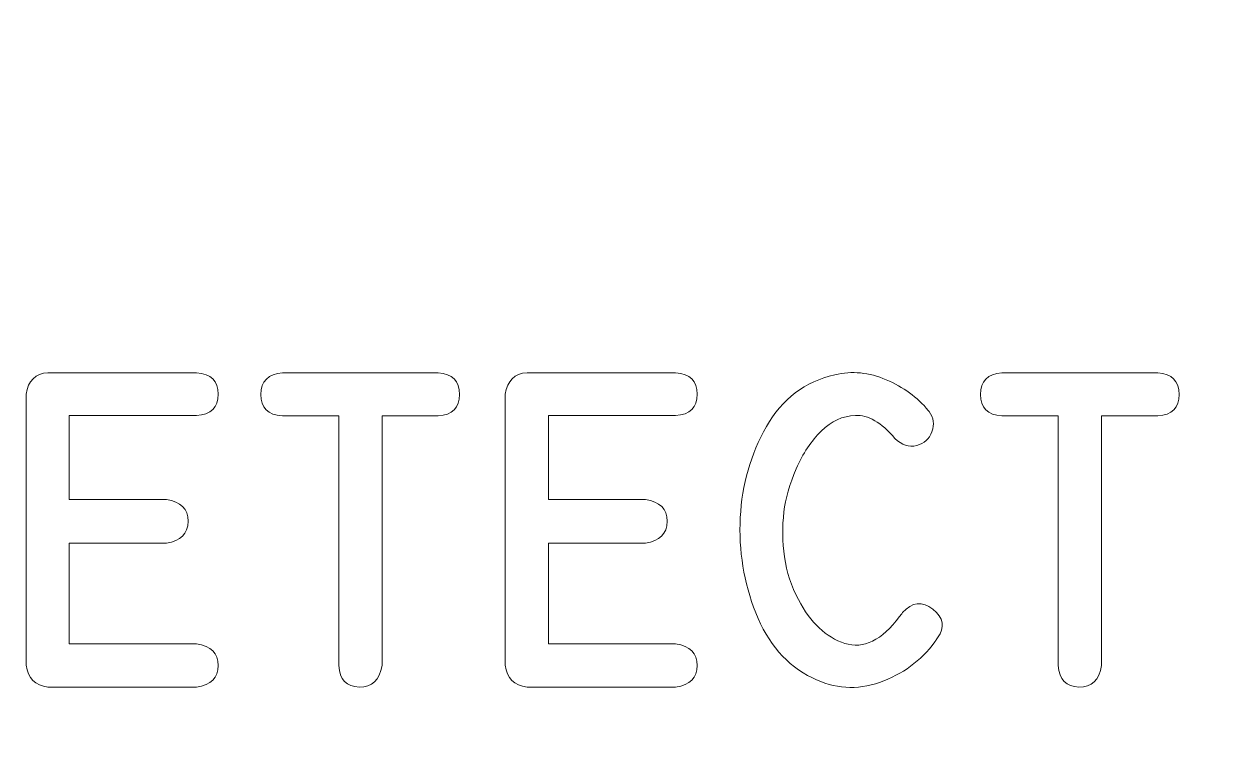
# Model space of a CAD drawing. Header units: millimetres. Extents: x -72 to 72, y -60 to 60.
# Drawn here: x 41.65 to 53.74, y -5.2 to 2.21 of the extents above; entities that cross this region are included whole.
import ezdxf

# ---------------------------------------------------------------- set-up
doc = ezdxf.new("R2010")
doc.units = ezdxf.units.MM
doc.layers.add('CUT', color=7, linetype='Continuous')
doc.layers.add('ENGRAVE', color=1, linetype='Continuous')

msp = doc.modelspace()

# ---------------------------------------------------------------- linework, layer by layer
at = {"layer": 'CUT', "lineweight": 9}
msp.add_open_spline([(70.6599, -60.1342), (70.9361, -60.152), (71.2072, -60.0547), (71.409, -59.8654), (71.409, -59.8654), (71.6108, -59.676), (71.7252, -59.413), (71.725, -59.1363), (71.725, -59.1363), (71.725, -59.1363), (71.725, -45.2787), (71.725, -45.2787), (71.725, -45.2787), (71.7248, -45.0133), (71.6193, -44.7589), (71.4315, -44.5713), (71.4315, -44.5713), (71.2437, -44.3838), (70.9904, -44.2785), (70.725, -44.2787), (70.725, -44.2787), (70.725, -44.2787), (68.2625, -44.2787), (68.2625, -44.2787), (68.2625, -44.2787), (65.9403, -44.2787), (63.7945, -43.0398), (62.6333, -41.0287), (62.6333, -41.0287), (61.4722, -39.0176), (61.4722, -36.5398), (62.6333, -34.5287), (62.6333, -34.5287), (63.7945, -32.5176), (65.9403, -31.2787), (68.2625, -31.2787), (68.2625, -31.2787), (68.2625, -31.2787), (70.725, -31.2787), (70.725, -31.2787), (70.725, -31.2787), (70.9904, -31.2785), (71.2448, -31.173), (71.4324, -30.9852), (71.4324, -30.9852), (71.6199, -30.7974), (71.7252, -30.5441), (71.725, -30.2787), (71.725, -30.2787), (71.725, -30.2787), (71.725, 40.4463), (71.725, 40.4463), (71.725, 40.4463), (71.7248, 40.7117), (71.6193, 40.9661), (71.4315, 41.1537), (71.4315, 41.1537), (71.2437, 41.3412), (70.9904, 41.4465), (70.725, 41.4463), (70.725, 41.4463), (70.725, 41.4463), (68.2625, 41.4463), (68.2625, 41.4463), (68.2625, 41.4463), (65.9403, 41.4463), (63.7945, 42.6852), (62.6333, 44.6963), (62.6333, 44.6963), (61.4722, 46.7074), (61.4722, 49.1852), (62.6333, 51.1963), (62.6333, 51.1963), (63.7945, 53.2074), (65.9403, 54.4463), (68.2625, 54.4463), (68.2625, 54.4463), (68.2625, 54.4463), (70.725, 54.4463), (70.725, 54.4463), (70.725, 54.4463), (70.9904, 54.4465), (71.2448, 54.552), (71.4324, 54.7398), (71.4324, 54.7398), (71.6199, 54.9276), (71.7252, 55.1809), (71.725, 55.4463), (71.725, 55.4463), (71.725, 55.4463), (71.725, 59.2206), (71.725, 59.2206), (71.725, 59.2206), (71.7248, 59.486), (71.6193, 59.7404), (71.4315, 59.928), (71.4315, 59.928), (71.2437, 60.1155), (70.9904, 60.2208), (70.725, 60.2206), (70.725, 60.2206), (70.725, 60.2206), (-70.725, 60.2206), (-70.725, 60.2206), (-70.725, 60.2206), (-70.9904, 60.2204), (-71.2448, 60.1148), (-71.4324, 59.9271), (-71.4324, 59.9271), (-71.6199, 59.7393), (-71.7252, 59.486), (-71.725, 59.2206), (-71.725, 59.2206), (-71.725, 59.2206), (-71.725, 55.4463), (-71.725, 55.4463), (-71.725, 55.4463), (-71.7248, 55.1809), (-71.6192, 54.9265), (-71.4315, 54.7389), (-71.4315, 54.7389), (-71.2437, 54.5514), (-70.9904, 54.4461), (-70.725, 54.4463), (-70.725, 54.4463), (-70.725, 54.4463), (-68.2625, 54.4463), (-68.2625, 54.4463), (-68.2625, 54.4463), (-65.9403, 54.4463), (-63.7944, 53.2074), (-62.6333, 51.1963), (-62.6333, 51.1963), (-61.4722, 49.1852), (-61.4722, 46.7074), (-62.6333, 44.6963), (-62.6333, 44.6963), (-63.7944, 42.6852), (-65.9403, 41.4463), (-68.2625, 41.4463), (-68.2625, 41.4463), (-68.2625, 41.4463), (-70.725, 41.4463), (-70.725, 41.4463), (-70.725, 41.4463), (-70.9904, 41.4461), (-71.2448, 41.3405), (-71.4324, 41.1528), (-71.4324, 41.1528), (-71.6199, 40.965), (-71.7252, 40.7117), (-71.725, 40.4463), (-71.725, 40.4463), (-71.725, 40.4463), (-71.725, -30.2787), (-71.725, -30.2787), (-71.725, -30.2787), (-71.7248, -30.5441), (-71.6192, -30.7985), (-71.4315, -30.9861), (-71.4315, -30.9861), (-71.2437, -31.1736), (-70.9904, -31.2789), (-70.725, -31.2787), (-70.725, -31.2787), (-70.725, -31.2787), (-68.2625, -31.2787), (-68.2625, -31.2787), (-68.2625, -31.2787), (-65.9403, -31.2787), (-63.7944, -32.5176), (-62.6333, -34.5287), (-62.6333, -34.5287), (-61.4722, -36.5398), (-61.4722, -39.0176), (-62.6333, -41.0287), (-62.6333, -41.0287), (-63.7944, -43.0398), (-65.9403, -44.2787), (-68.2625, -44.2787), (-68.2625, -44.2787), (-68.2625, -44.2787), (-70.725, -44.2787), (-70.725, -44.2787), (-70.725, -44.2787), (-70.9904, -44.2789), (-71.2448, -44.3845), (-71.4324, -44.5722), (-71.4324, -44.5722), (-71.6199, -44.76), (-71.7252, -45.0133), (-71.725, -45.2787), (-71.725, -45.2787), (-71.725, -45.2787), (-71.725, -49.9113), (-71.725, -49.9113), (-71.725, -49.9113), (-71.7247, -50.4387), (-71.3163, -50.8752), (-70.7901, -50.9092), (-70.7901, -50.9092), (-70.7901, -50.9092), (70.6599, -60.1342), (70.6599, -60.1342)], degree=3, knots=[0, 0, 0, 0, 0.0192308, 0.0192308, 0.0192308, 0.0192308, 0.0384615, 0.0384615, 0.0384615, 0.0384615, 0.0576923, 0.0576923, 0.0576923, 0.0576923, 0.0769231, 0.0769231, 0.0769231, 0.0769231, 0.0961538, 0.0961538, 0.0961538, 0.0961538, 0.1153846, 0.1153846, 0.1153846, 0.1153846, 0.1346154, 0.1346154, 0.1346154, 0.1346154, 0.1538462, 0.1538462, 0.1538462, 0.1538462, 0.1730769, 0.1730769, 0.1730769, 0.1730769, 0.1923077, 0.1923077, 0.1923077, 0.1923077, 0.2115385, 0.2115385, 0.2115385, 0.2115385, 0.2307692, 0.2307692, 0.2307692, 0.2307692, 0.25, 0.25, 0.25, 0.25, 0.2692308, 0.2692308, 0.2692308, 0.2692308, 0.2884615, 0.2884615, 0.2884615, 0.2884615, 0.3076923, 0.3076923, 0.3076923, 0.3076923, 0.3269231, 0.3269231, 0.3269231, 0.3269231, 0.3461538, 0.3461538, 0.3461538, 0.3461538, 0.3653846, 0.3653846, 0.3653846, 0.3653846, 0.3846154, 0.3846154, 0.3846154, 0.3846154, 0.4038462, 0.4038462, 0.4038462, 0.4038462, 0.4230769, 0.4230769, 0.4230769, 0.4230769, 0.4423077, 0.4423077, 0.4423077, 0.4423077, 0.4615385, 0.4615385, 0.4615385, 0.4615385, 0.4807692, 0.4807692, 0.4807692, 0.4807692, 0.5, 0.5, 0.5, 0.5, 0.5192308, 0.5192308, 0.5192308, 0.5192308, 0.5384615, 0.5384615, 0.5384615, 0.5384615, 0.5576923, 0.5576923, 0.5576923, 0.5576923, 0.5769231, 0.5769231, 0.5769231, 0.5769231, 0.5961538, 0.5961538, 0.5961538, 0.5961538, 0.6153846, 0.6153846, 0.6153846, 0.6153846, 0.6346154, 0.6346154, 0.6346154, 0.6346154, 0.6538462, 0.6538462, 0.6538462, 0.6538462, 0.6730769, 0.6730769, 0.6730769, 0.6730769, 0.6923077, 0.6923077, 0.6923077, 0.6923077, 0.7115385, 0.7115385, 0.7115385, 0.7115385, 0.7307692, 0.7307692, 0.7307692, 0.7307692, 0.75, 0.75, 0.75, 0.75, 0.7692308, 0.7692308, 0.7692308, 0.7692308, 0.7884615, 0.7884615, 0.7884615, 0.7884615, 0.8076923, 0.8076923, 0.8076923, 0.8076923, 0.8269231, 0.8269231, 0.8269231, 0.8269231, 0.8461538, 0.8461538, 0.8461538, 0.8461538, 0.8653846, 0.8653846, 0.8653846, 0.8653846, 0.8846154, 0.8846154, 0.8846154, 0.8846154, 0.9038462, 0.9038462, 0.9038462, 0.9038462, 0.9230769, 0.9230769, 0.9230769, 0.9230769, 0.9423077, 0.9423077, 0.9423077, 0.9423077, 0.9615385, 0.9615385, 0.9615385, 0.9615385, 1, 1, 1, 1], dxfattribs=at)
at = {"layer": 'ENGRAVE', "lineweight": 9}
for points, knots in [([(43.3888, -1.7419), (43.3888, -1.7419), (42.1034, -1.7419), (42.1034, -1.7419), (42.1034, -1.7419), (42.1034, -1.7419), (42.1034, -2.5902), (42.1034, -2.5902), (42.1034, -2.5902), (42.1034, -2.5902), (43.0834, -2.5902), (43.0834, -2.5902), (43.0834, -2.5902), (43.23, -2.6119), (43.303, -2.6854), (43.3025, -2.8108), (43.3025, -2.8108), (43.302, -2.9368), (43.2289, -3.0098), (43.0834, -3.0304), (43.0834, -3.0304), (43.0834, -3.0304), (42.1034, -3.0304), (42.1034, -3.0304), (42.1034, -3.0304), (42.1034, -3.0304), (42.1034, -4.0491), (42.1034, -4.0491), (42.1034, -4.0491), (42.1034, -4.0491), (43.3888, -4.0491), (43.3888, -4.0491), (43.3888, -4.0491), (43.5343, -4.0708), (43.6073, -4.1433), (43.6073, -4.2676), (43.6073, -4.2676), (43.6073, -4.3915), (43.5343, -4.464), (43.3888, -4.4846), (43.3888, -4.4846), (43.3888, -4.4846), (41.888, -4.4846), (41.888, -4.4846), (41.888, -4.4846), (41.7589, -4.4682), (41.6854, -4.3946), (41.6679, -4.2645), (41.6679, -4.2645), (41.6679, -4.2645), (41.6679, -1.5266), (41.6679, -1.5266), (41.6679, -1.5266), (41.6875, -1.39), (41.761, -1.3181), (41.888, -1.3096), (41.888, -1.3096), (41.888, -1.3096), (43.3888, -1.3096), (43.3888, -1.3096), (43.3888, -1.3096), (43.5343, -1.3207), (43.6073, -1.3937), (43.6068, -1.5276), (43.6068, -1.5276), (43.6062, -1.6615), (43.5332, -1.7329), (43.3888, -1.7419)], [0, 0, 0, 0, 0.0555556, 0.0555556, 0.0555556, 0.0555556, 0.1111111, 0.1111111, 0.1111111, 0.1111111, 0.1666667, 0.1666667, 0.1666667, 0.1666667, 0.2222222, 0.2222222, 0.2222222, 0.2222222, 0.2777778, 0.2777778, 0.2777778, 0.2777778, 0.3333333, 0.3333333, 0.3333333, 0.3333333, 0.3888889, 0.3888889, 0.3888889, 0.3888889, 0.4444444, 0.4444444, 0.4444444, 0.4444444, 0.5, 0.5, 0.5, 0.5, 0.5555556, 0.5555556, 0.5555556, 0.5555556, 0.6111111, 0.6111111, 0.6111111, 0.6111111, 0.6666667, 0.6666667, 0.6666667, 0.6666667, 0.7222222, 0.7222222, 0.7222222, 0.7222222, 0.7777778, 0.7777778, 0.7777778, 0.7777778, 0.8333333, 0.8333333, 0.8333333, 0.8333333, 0.8888889, 0.8888889, 0.8888889, 0.8888889, 1, 1, 1, 1]), ([(44.8238, -4.2676), (44.8238, -4.2676), (44.8238, -1.7467), (44.8238, -1.7467), (44.8238, -1.7467), (44.8238, -1.7467), (44.255, -1.7467), (44.255, -1.7467), (44.255, -1.7467), (44.1105, -1.7356), (44.038, -1.6626), (44.0385, -1.5292), (44.0385, -1.5292), (44.0391, -1.3953), (44.1116, -1.3218), (44.255, -1.3096), (44.255, -1.3096), (44.255, -1.3096), (45.8287, -1.3096), (45.8287, -1.3096), (45.8287, -1.3096), (45.971, -1.3207), (46.043, -1.3943), (46.0435, -1.5292), (46.0435, -1.5292), (46.0441, -1.6636), (45.9721, -1.7366), (45.8287, -1.7467), (45.8287, -1.7467), (45.8287, -1.7467), (45.2614, -1.7467), (45.2614, -1.7467), (45.2614, -1.7467), (45.2614, -1.7467), (45.2614, -4.2676), (45.2614, -4.2676), (45.2614, -4.2676), (45.2376, -4.4142), (45.1614, -4.4867), (45.0323, -4.4846), (45.0323, -4.4846), (44.9037, -4.4825), (44.8344, -4.41), (44.8238, -4.2676)], [0, 0, 0, 0, 0.0833333, 0.0833333, 0.0833333, 0.0833333, 0.1666667, 0.1666667, 0.1666667, 0.1666667, 0.25, 0.25, 0.25, 0.25, 0.3333333, 0.3333333, 0.3333333, 0.3333333, 0.4166667, 0.4166667, 0.4166667, 0.4166667, 0.5, 0.5, 0.5, 0.5, 0.5833333, 0.5833333, 0.5833333, 0.5833333, 0.6666667, 0.6666667, 0.6666667, 0.6666667, 0.75, 0.75, 0.75, 0.75, 0.8333333, 0.8333333, 0.8333333, 0.8333333, 1, 1, 1, 1]), ([(48.2269, -1.7419), (48.2269, -1.7419), (46.9415, -1.7419), (46.9415, -1.7419), (46.9415, -1.7419), (46.9415, -1.7419), (46.9415, -2.5902), (46.9415, -2.5902), (46.9415, -2.5902), (46.9415, -2.5902), (47.9215, -2.5902), (47.9215, -2.5902), (47.9215, -2.5902), (48.0681, -2.6119), (48.1411, -2.6854), (48.1406, -2.8108), (48.1406, -2.8108), (48.1401, -2.9368), (48.067, -3.0098), (47.9215, -3.0304), (47.9215, -3.0304), (47.9215, -3.0304), (46.9415, -3.0304), (46.9415, -3.0304), (46.9415, -3.0304), (46.9415, -3.0304), (46.9415, -4.0491), (46.9415, -4.0491), (46.9415, -4.0491), (46.9415, -4.0491), (48.2269, -4.0491), (48.2269, -4.0491), (48.2269, -4.0491), (48.3724, -4.0708), (48.4454, -4.1433), (48.4454, -4.2676), (48.4454, -4.2676), (48.4454, -4.3915), (48.3724, -4.464), (48.2269, -4.4846), (48.2269, -4.4846), (48.2269, -4.4846), (46.7261, -4.4846), (46.7261, -4.4846), (46.7261, -4.4846), (46.597, -4.4682), (46.5235, -4.3946), (46.506, -4.2645), (46.506, -4.2645), (46.506, -4.2645), (46.506, -1.5266), (46.506, -1.5266), (46.506, -1.5266), (46.5256, -1.39), (46.5991, -1.3181), (46.7261, -1.3096), (46.7261, -1.3096), (46.7261, -1.3096), (48.2269, -1.3096), (48.2269, -1.3096), (48.2269, -1.3096), (48.3724, -1.3207), (48.4454, -1.3937), (48.4449, -1.5276), (48.4449, -1.5276), (48.4443, -1.6615), (48.3713, -1.7329), (48.2269, -1.7419)], [0, 0, 0, 0, 0.0555556, 0.0555556, 0.0555556, 0.0555556, 0.1111111, 0.1111111, 0.1111111, 0.1111111, 0.1666667, 0.1666667, 0.1666667, 0.1666667, 0.2222222, 0.2222222, 0.2222222, 0.2222222, 0.2777778, 0.2777778, 0.2777778, 0.2777778, 0.3333333, 0.3333333, 0.3333333, 0.3333333, 0.3888889, 0.3888889, 0.3888889, 0.3888889, 0.4444444, 0.4444444, 0.4444444, 0.4444444, 0.5, 0.5, 0.5, 0.5, 0.5555556, 0.5555556, 0.5555556, 0.5555556, 0.6111111, 0.6111111, 0.6111111, 0.6111111, 0.6666667, 0.6666667, 0.6666667, 0.6666667, 0.7222222, 0.7222222, 0.7222222, 0.7222222, 0.7777778, 0.7777778, 0.7777778, 0.7777778, 0.8333333, 0.8333333, 0.8333333, 0.8333333, 0.8888889, 0.8888889, 0.8888889, 0.8888889, 1, 1, 1, 1]), ([(50.8726, -3.9882), (50.8726, -3.9882), (50.8589, -4.0089), (50.8589, -4.0089), (50.8589, -4.0089), (50.8557, -4.0126), (50.8531, -4.0163), (50.851, -4.0195), (50.851, -4.0195), (50.8494, -4.0226), (50.8472, -4.0258), (50.8451, -4.029), (50.8451, -4.029), (50.7033, -4.22), (50.5176, -4.356), (50.2874, -4.4375), (50.2874, -4.4375), (50.0577, -4.5185), (49.8312, -4.5037), (49.6079, -4.3931), (49.6079, -4.3931), (49.3486, -4.2639), (49.1581, -4.0449), (49.0364, -3.7358), (49.0364, -3.7358), (48.9153, -3.4268), (48.8629, -3.1056), (48.8798, -2.7722), (48.8798, -2.7722), (48.8973, -2.4388), (48.9851, -2.133), (49.1433, -1.8536), (49.1433, -1.8536), (49.3021, -1.5747), (49.5323, -1.4001), (49.8344, -1.3297), (49.8344, -1.3297), (50.008, -1.2895), (50.181, -1.3064), (50.3535, -1.38), (50.3535, -1.38), (50.526, -1.4541), (50.6679, -1.5578), (50.7785, -1.6911), (50.7785, -1.6911), (50.7795, -1.6911), (50.7822, -1.6943), (50.7859, -1.7017), (50.7859, -1.7017), (50.8335, -1.7636), (50.8435, -1.8319), (50.8155, -1.9054), (50.8155, -1.9054), (50.7875, -1.9795), (50.7367, -2.0256), (50.662, -2.0446), (50.662, -2.0446), (50.5827, -2.0652), (50.5091, -2.0414), (50.4419, -1.9732), (50.4419, -1.9732), (50.3033, -1.8118), (50.1699, -1.7345), (50.0419, -1.7403), (50.0419, -1.7403), (49.9138, -1.7467), (49.799, -1.7996), (49.6979, -1.8986), (49.6979, -1.8986), (49.5963, -1.998), (49.5122, -2.125), (49.445, -2.2801), (49.445, -2.2801), (49.3778, -2.4351), (49.3365, -2.5801), (49.3211, -2.7156), (49.3211, -2.7156), (49.3026, -2.8664), (49.3042, -3.0183), (49.3264, -3.1707), (49.3264, -3.1707), (49.3486, -3.3231), (49.3952, -3.4665), (49.4667, -3.6009), (49.4667, -3.6009), (49.591, -3.8364), (49.7471, -3.984), (49.9355, -4.0433), (49.9355, -4.0433), (50.1244, -4.1031), (50.3086, -4.0126), (50.4885, -3.7729), (50.4885, -3.7729), (50.4969, -3.7628), (50.5065, -3.7491), (50.5181, -3.7327), (50.5181, -3.7327), (50.6149, -3.6252), (50.7176, -3.6141), (50.8256, -3.6993), (50.8256, -3.6993), (50.9335, -3.7845), (50.9494, -3.8808), (50.8726, -3.9882)], [0, 0, 0, 0, 0.037037, 0.037037, 0.037037, 0.037037, 0.0740741, 0.0740741, 0.0740741, 0.0740741, 0.1111111, 0.1111111, 0.1111111, 0.1111111, 0.1481481, 0.1481481, 0.1481481, 0.1481481, 0.1851852, 0.1851852, 0.1851852, 0.1851852, 0.2222222, 0.2222222, 0.2222222, 0.2222222, 0.2592593, 0.2592593, 0.2592593, 0.2592593, 0.2962963, 0.2962963, 0.2962963, 0.2962963, 0.3333333, 0.3333333, 0.3333333, 0.3333333, 0.3703704, 0.3703704, 0.3703704, 0.3703704, 0.4074074, 0.4074074, 0.4074074, 0.4074074, 0.4444444, 0.4444444, 0.4444444, 0.4444444, 0.4814815, 0.4814815, 0.4814815, 0.4814815, 0.5185185, 0.5185185, 0.5185185, 0.5185185, 0.5555556, 0.5555556, 0.5555556, 0.5555556, 0.5925926, 0.5925926, 0.5925926, 0.5925926, 0.6296296, 0.6296296, 0.6296296, 0.6296296, 0.6666667, 0.6666667, 0.6666667, 0.6666667, 0.7037037, 0.7037037, 0.7037037, 0.7037037, 0.7407407, 0.7407407, 0.7407407, 0.7407407, 0.7777778, 0.7777778, 0.7777778, 0.7777778, 0.8148148, 0.8148148, 0.8148148, 0.8148148, 0.8518519, 0.8518519, 0.8518519, 0.8518519, 0.8888889, 0.8888889, 0.8888889, 0.8888889, 0.9259259, 0.9259259, 0.9259259, 0.9259259, 1, 1, 1, 1]), ([(52.0913, -4.2676), (52.0913, -4.2676), (52.0913, -1.7467), (52.0913, -1.7467), (52.0913, -1.7467), (52.0913, -1.7467), (51.5225, -1.7467), (51.5225, -1.7467), (51.5225, -1.7467), (51.378, -1.7356), (51.3055, -1.6626), (51.306, -1.5292), (51.306, -1.5292), (51.3066, -1.3953), (51.3791, -1.3218), (51.5225, -1.3096), (51.5225, -1.3096), (51.5225, -1.3096), (53.0962, -1.3096), (53.0962, -1.3096), (53.0962, -1.3096), (53.2385, -1.3207), (53.3105, -1.3943), (53.311, -1.5292), (53.311, -1.5292), (53.3116, -1.6636), (53.2396, -1.7366), (53.0962, -1.7467), (53.0962, -1.7467), (53.0962, -1.7467), (52.5289, -1.7467), (52.5289, -1.7467), (52.5289, -1.7467), (52.5289, -1.7467), (52.5289, -4.2676), (52.5289, -4.2676), (52.5289, -4.2676), (52.5051, -4.4142), (52.4289, -4.4867), (52.2998, -4.4846), (52.2998, -4.4846), (52.1712, -4.4825), (52.1019, -4.41), (52.0913, -4.2676)], [0, 0, 0, 0, 0.0833333, 0.0833333, 0.0833333, 0.0833333, 0.1666667, 0.1666667, 0.1666667, 0.1666667, 0.25, 0.25, 0.25, 0.25, 0.3333333, 0.3333333, 0.3333333, 0.3333333, 0.4166667, 0.4166667, 0.4166667, 0.4166667, 0.5, 0.5, 0.5, 0.5, 0.5833333, 0.5833333, 0.5833333, 0.5833333, 0.6666667, 0.6666667, 0.6666667, 0.6666667, 0.75, 0.75, 0.75, 0.75, 0.8333333, 0.8333333, 0.8333333, 0.8333333, 1, 1, 1, 1])]:
    msp.add_open_spline(points, degree=3, knots=knots, dxfattribs=at)

doc.saveas('drawing.dxf')
